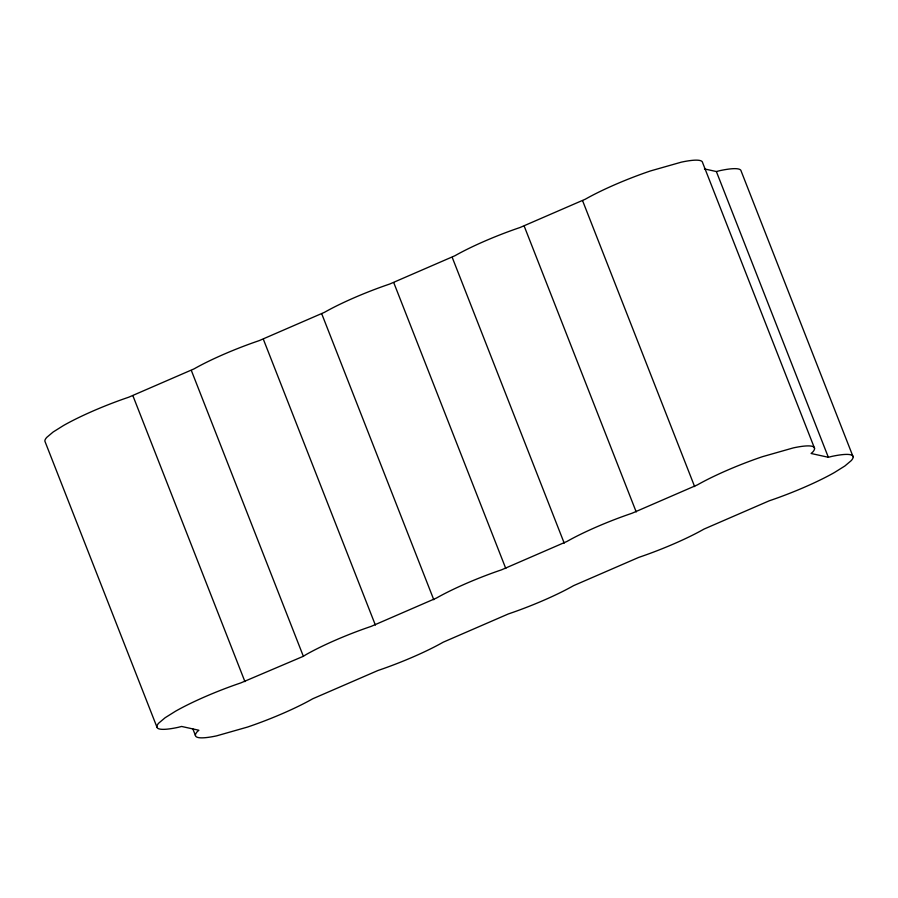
<?xml version="1.0" encoding="UTF-8"?>
<svg xmlns="http://www.w3.org/2000/svg" width="898" height="898" viewBox="0 0 898 898"><rect width="100%" height="100%" fill="white"/><g stroke="black" fill="none" stroke-linecap="round" stroke-linejoin="round"><path stroke-width="1.35" d="M156.881 726.965L44.9 441.232A72.906 11.281 -21.4 0 1 46.763 437.382L53.139 432.005L63.578 425.472A72.906 11.281 -21.4 0 1 128.796 397.185L194.002 368.91A72.906 11.281 -21.4 0 1 259.219 340.623L324.425 312.347A72.906 11.281 -21.4 0 1 389.642 284.06L454.848 255.784A72.906 11.281 -21.4 0 1 520.065 227.497L585.283 199.221A72.906 11.281 -21.4 0 1 650.489 170.934L681.414 162.134A72.906 11.281 -21.4 0 1 702.562 162.538L814.542 448.27M303.356 656.292L305.982 654.642A72.906 11.281 -21.4 0 1 371.2 626.366L436.406 598.079A72.906 11.281 -21.4 0 1 501.623 569.803L566.829 541.516A72.906 11.281 -21.4 0 1 632.046 513.241L697.263 484.954A72.906 11.281 -21.4 0 1 762.469 456.678L793.394 447.877A72.906 11.281 -21.4 0 1 812.679 452.121L811.074 453.479L828.349 457.284L831.952 456.375A72.906 11.281 -21.4 0 1 851.237 460.618L844.861 465.995L834.422 472.528A72.906 11.281 -21.4 0 1 769.204 500.815L703.998 529.09A72.906 11.281 -21.4 0 1 638.781 557.377L573.575 585.653A72.906 11.281 -21.4 0 1 508.358 613.94L443.152 642.216A72.906 11.281 -21.4 0 1 377.935 670.503L312.717 698.779A72.906 11.281 -21.4 0 1 247.511 727.066L216.586 735.866A72.906 11.281 -21.4 0 1 197.302 731.612L198.907 730.265L181.632 726.46L178.029 727.369A72.906 11.281 -21.4 0 1 158.744 723.115L165.12 717.738L175.559 711.205A72.906 11.281 -21.4 0 1 240.765 682.929L303.356 656.292L191.375 370.548M704.414 168.914L716.368 171.54L719.971 170.631A72.906 11.281 -21.4 0 1 741.119 171.035L853.1 456.768M716.368 171.54L828.349 457.284M582.656 200.86L694.637 486.593M524.23 226.195L636.211 511.939M452.233 257.423L564.213 543.155M393.807 282.758L505.787 568.501M321.81 313.986L433.779 599.729M263.383 339.321L375.364 625.064M132.96 395.883L244.929 681.627M192.879 728.94L195.438 735.462"/></g></svg>
